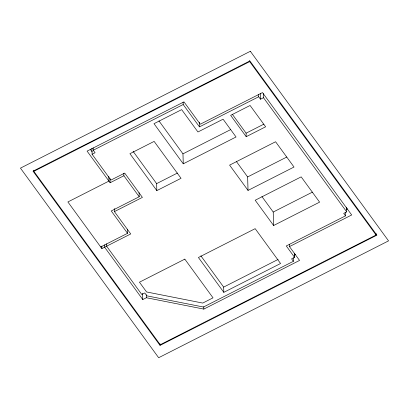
<?xml version="1.0" encoding="UTF-8"?>
<svg xmlns="http://www.w3.org/2000/svg" width="409" height="409" viewBox="0 0 409 409"><rect width="100%" height="100%" fill="white"/><g stroke="black" fill="none" stroke-linecap="round" stroke-linejoin="round"><path stroke-width="0.61" d="M376.029 233.396L376.075 235.017L160.231 344.731L33.835 171.325L249.679 61.611L249.648 60.532M108.794 176.386L108.932 181.095L67.889 201.954L101.892 248.6L130.727 233.943L114.438 211.596L142.393 197.389L124.684 173.089L110.926 180.083L92.102 154.259L95.087 152.741L93.257 150.231L183.181 104.52L183.114 102.168M183.181 104.52L199.469 126.867L258.703 96.759L258.636 94.407M258.703 96.759L260.497 99.223L263.483 97.705L263.365 93.584M104.551 244.863L104.617 247.215L142.777 299.567L146.381 297.737L203.83 309.092L299.557 260.431L289.465 246.591L351.684 214.965L262.486 92.587L200.267 124.213L183.978 101.867L87.086 151.12L110.128 182.736L123.886 175.742L123.82 173.385M183.263 163.815L154.009 123.682L181.652 109.627L197.946 131.974L223.084 119.198L236.044 136.984L183.263 163.815L182.966 153.84L230.64 129.607M246.203 136.678L230.656 115.348L250.088 105.471L265.635 126.8L246.203 136.678L246.1 133.181L263.866 124.152M156.836 190.609L129.929 153.697L154.132 141.396L181.039 178.309L156.836 190.609L156.627 183.621L177.455 173.033M139.086 192.639L139.208 196.76L111.253 210.967L127.542 233.314L100.696 246.959M248.033 190.41L229.607 165.129L275.584 141.754L294.015 167.036L248.033 190.41L247.634 176.939L286.801 157.03M273.621 225.512L255.196 200.236L301.177 176.862L319.603 202.143L273.621 225.512L273.222 212.046L312.389 192.138M346.469 209.428L347.573 208.866M346.561 207.164L346.704 211.872L343.718 213.391L345.513 215.855L286.28 245.962L294.572 257.338L291.586 258.856L293.381 261.32L203.457 307.031L146.887 295.85L144.76 292.936L141.775 294.454L106.611 246.203L106.539 243.851M223.82 292.348L198.426 257.506L255.165 228.662L280.564 263.503L223.82 292.348L223.667 287.103L278.135 259.413M295.446 254.332L294.337 254.894L294.388 256.484M160.031 345.395L376.873 235.17L249.879 60.946L33.037 171.172L160.031 345.395L159.98 343.775M249.679 61.611L376.075 235.017M263.483 97.705L346.704 211.872M232.404 114.392L246.1 133.181M236.351 161.463L247.634 176.939M261.939 196.571L273.222 212.046M158.963 120.916L182.966 153.84M133.083 151.32L156.627 183.621M200.885 255.845L223.667 287.103M123.886 175.742L139.208 196.76M90.297 149.316L92.178 151.897M345.406 212.322L345.513 215.855M294.449 253.217L294.572 257.338M293.279 257.788L293.381 261.32M289.398 244.234L289.465 246.591M260.334 93.635L260.497 99.223M199.331 122.158L199.469 126.867M203.759 306.735L203.83 309.092M146.294 294.797L146.381 297.737M142.593 293.365L142.777 299.567M127.419 229.193L127.542 233.314M114.346 208.549L114.438 211.596M110.006 178.615L110.128 182.736M101.821 246.162L101.892 248.6M93.186 147.874L93.257 150.231M91.928 148.375L92.102 154.259M33.804 170.246L33.835 171.325M250.349 51.273L20.45 168.13L158.651 357.727L388.55 240.87L250.349 51.273M184.817 259.137L139.459 282.195L146.58 291.965L202.741 303.064L213.023 297.834L184.817 259.137"/></g></svg>
